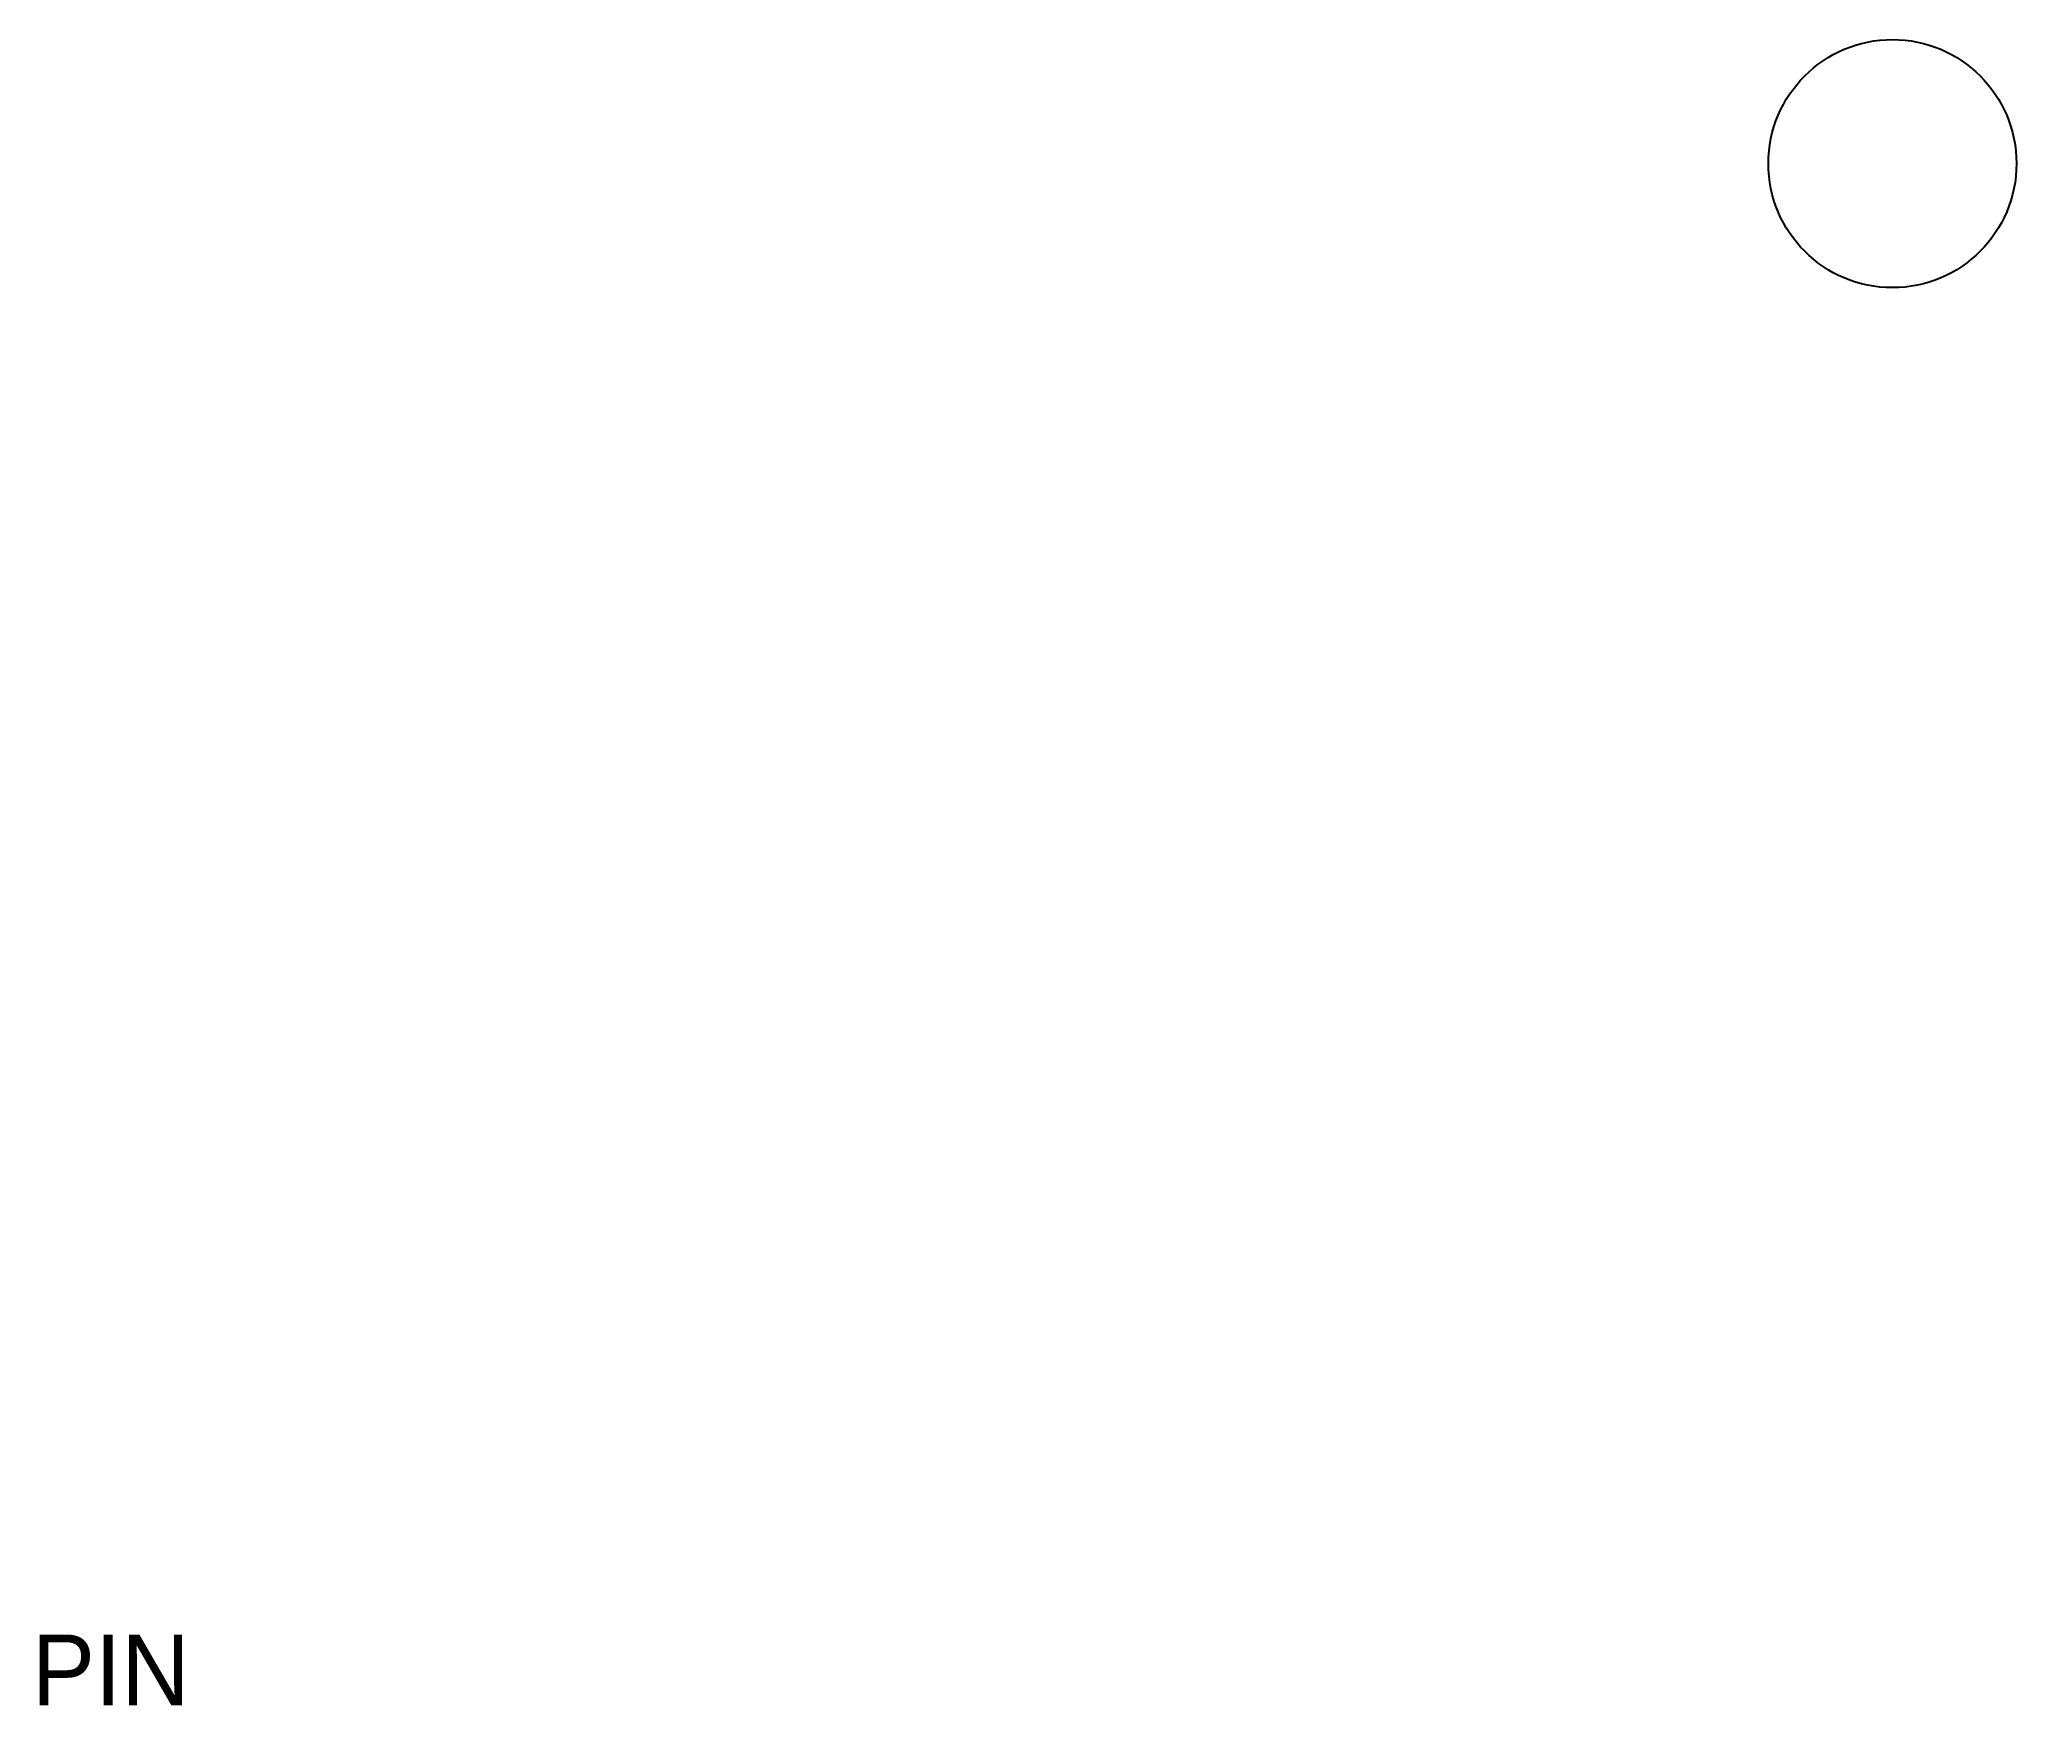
# Model space of a CAD drawing. Header units: metres. Extents: x 5 to 117, y -12 to 82.
import ezdxf

# ---------------------------------------------------------------- set-up
doc = ezdxf.new("R2010")
doc.units = ezdxf.units.M
doc.layers.add('ANNOTATION', color=7, linetype='Continuous')
doc.layers.add('HOLE', color=7, linetype='Continuous')

msp = doc.modelspace()

# ---------------------------------------------------------------- linework, layer by layer
at = {"layer": 'HOLE'}
msp.add_circle((110, 75), 7, dxfattribs=at)

# ---------------------------------------------------------------- texts
at = {"layer": 'ANNOTATION'}
msp.add_text('PIN', height=4, dxfattribs=at).set_placement((5, -12))

doc.saveas('drawing.dxf')
